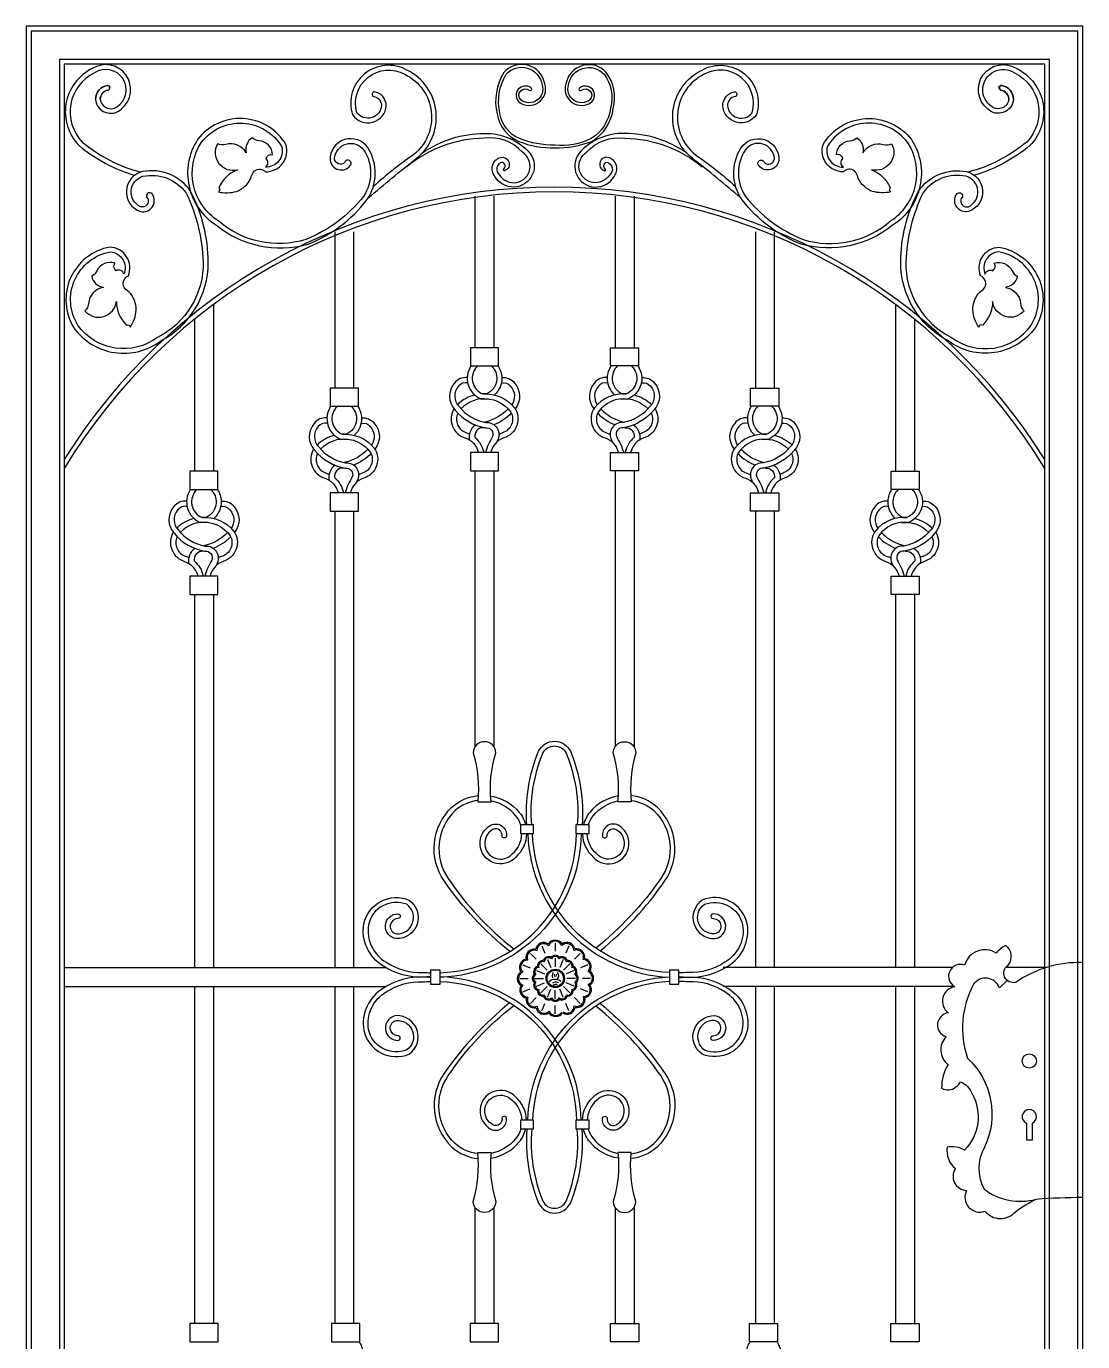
# Model space of a CAD drawing. Header units: metres. Extents: x -3510 to -2395, y -73 to 2237.
# Drawn here: x -3510 to -2395, y 849 to 2237 of the extents above; entities that cross this region are included whole.
import ezdxf

# ---------------------------------------------------------------- set-up
doc = ezdxf.new("R2010")
doc.units = ezdxf.units.M
for name, color, linetype in [('3', 3, 'Continuous'), ('4', 4, 'Continuous'), ('BH', 3, 'Continuous')]:
    doc.layers.add(name, color=color, linetype=linetype)

# ---------------------------------------------------------------- blocks, each defined once
blk = doc.blocks.new('00')
at = {"layer": '3'}
for p, q in [((186.97, 989.66), (189.41, 983.77)), ((197.53, 991.77), (197.53, 985.38)), ((208.1, 989.66), (205.65, 983.77)), ((178.02, 983.68), (182.53, 979.17)), ((191.45, 978.84), (194.04, 972.6)), ((197.53, 980.05), (197.53, 973.3)), ((203.61, 978.84), (201.03, 972.6)), ((217.05, 983.68), (212.54, 979.17)), ((172.03, 974.73), (177.93, 972.29)), ((182.85, 970.25), (189.1, 967.66)), ((186.3, 975.4), (191.08, 970.62)), ((208.77, 975.4), (203.99, 970.62)), ((212.21, 970.25), (205.97, 967.66)), ((223.03, 974.73), (217.14, 972.29)), ((169.93, 964.17), (176.31, 964.17)), ((181.65, 964.17), (188.4, 964.17)), ((182.85, 958.09), (189.1, 960.67)), ((186.3, 952.93), (191.08, 957.71)), ((208.77, 952.93), (203.99, 957.71)), ((212.21, 958.09), (205.97, 960.67)), ((213.42, 964.17), (206.66, 964.17)), ((225.13, 964.17), (218.75, 964.17)), ((172.03, 953.6), (177.93, 956.05)), ((178.02, 944.65), (182.53, 949.16)), ((191.45, 949.49), (194.04, 955.73)), ((197.53, 948.28), (197.53, 955.04)), ((203.61, 949.49), (201.03, 955.73)), ((217.05, 944.65), (212.54, 949.16)), ((223.03, 953.6), (217.14, 956.05)), ((186.97, 938.67), (189.41, 944.56)), ((197.53, 936.57), (197.53, 942.95)), ((208.1, 938.67), (205.65, 944.56))]:
    blk.add_line(p, q, dxfattribs=at)
blk.add_lwpolyline([(203.76, 938.01, 0.6), (212.32, 942.64, 0.67), (219.45, 949.89, 0.67), (223.25, 959.31, 0.67), (223.16, 969.48, 0.67), (219.19, 978.83, 0.67), (211.94, 985.96, 0.67), (202.51, 989.76, 0.67), (192.35, 989.67, 0.67), (182.99, 985.7, 0.67), (175.87, 978.45, 0.67), (172.06, 969.02, 0.67), (172.15, 958.86, 0.67), (176.13, 949.5, 0.67), (183.38, 942.38, 0.67), (192.8, 938.57, 0.6), (202.5, 937.75, 0.6)], format="xyb", dxfattribs=at)
blk.add_lwpolyline([(212.76, 967.2, 0.62), (210.44, 972.79, 0.62), (206.16, 977.08, 0.62), (200.56, 979.4, 0.62), (194.5, 979.4, 0.62), (188.91, 977.08, 0.62), (184.62, 972.79, 0.62), (182.3, 967.2, 0.62), (182.3, 961.14, 0.62), (184.62, 955.54, 0.62), (188.91, 951.25, 0.62), (194.5, 948.94, 0.62), (200.56, 948.94, 0.62), (206.16, 951.25, 0.62), (210.44, 955.54, 0.62), (212.76, 961.14, 0.62)], format="xyb", close=True, dxfattribs=at)
blk.add_circle((197.53, 964.17), 6.4, dxfattribs=at)
for centre, radius, start, end in [((199.19, 966.13), 4.27, 142.49, 202.3), ((198.75, 966.79), 2.13, 160.31, 211.41), ((196.33, 966.79), 2.13, 328.59, 19.69), ((195.89, 966.13), 4.27, 316.45, 37.51), ((197.3, 956.78), 6.63, 47.13, 140.33), ((197.78, 957.17), 4.11, 58.49, 125.76), ((197.97, 955.77), 3.62, 68.88, 126.55)]:
    blk.add_arc(centre, radius, start, end, dxfattribs=at)
at = {"layer": '4'}
blk.add_lwpolyline([(203.26, 937.27, 0.54), (213.13, 941.46, 0.54), (220.64, 949.11, 0.54), (224.65, 959.05, 0.54), (224.56, 969.77, 0.54), (220.37, 979.64, 0.54), (212.72, 987.15, 0.54), (202.78, 991.16, 0.54), (192.05, 991.07, 0.54), (182.19, 986.88, 0.54), (174.67, 979.23, 0.54), (170.66, 969.29, 0.54), (170.75, 958.57, 0.54), (174.95, 948.7, 0.54), (182.6, 941.18, 0.54), (192.54, 937.17, 0.54), (203.26, 937.27)], format="xyb", dxfattribs=at)
blk.add_lwpolyline([(214.01, 967.44, 0.46), (211.5, 973.5, 0.46), (206.87, 978.13, 0.46), (200.81, 980.64, 0.46), (194.26, 980.64, 0.46), (188.2, 978.13, 0.46), (183.56, 973.5, 0.46), (181.06, 967.44, 0.46), (181.06, 960.89, 0.46), (183.56, 954.83, 0.46), (188.2, 950.2, 0.46), (194.26, 947.69, 0.46), (200.81, 947.69, 0.46), (206.87, 950.2, 0.46), (211.5, 954.83, 0.46), (214.01, 960.89, 0.46)], format="xyb", close=True, dxfattribs=at)
blk.add_circle((197.53, 964.17), 7.2, dxfattribs=at)

msp = doc.modelspace()

# ---------------------------------------------------------------- hatches: boundary and pattern name
at = {"layer": 'BH'}
h = msp.add_hatch(dxfattribs=at)
h.set_pattern_fill('DOTS', scale=100)
h.paths.add_polyline_path([(-3272.57, 2076.38, -0.27), (-3270.43, 2086.8, -0.43), (-3261.23, 2084.93, -0.05), (-3256.79, 2085.81, 0.35), (-3256.57, 2097.27, -0.41), (-3249.58, 2101.36, 0.38), (-3263.7, 2116.12, -0.17), (-3271.22, 2119.31, 0.31), (-3277.66, 2103.46, 0.35), (-3299.09, 2112.27, -0.22), (-3307.8, 2113.03, 0.66), (-3286.6, 2085.53, 0.28), (-3292.16, 2067.13, -0.47), (-3292.62, 2062.47, 0.31), (-3274.72, 2066.17, 0.19)])
h = msp.add_hatch(dxfattribs=at)
h.set_pattern_fill('DOTS', scale=100)
h.paths.add_polyline_path([(-2632.24, 2076.38, 0.27), (-2634.38, 2086.8, 0.43), (-2643.59, 2084.93, 0.05), (-2648.02, 2085.81, -0.35), (-2648.25, 2097.27, 0.41), (-2655.23, 2101.36, -0.38), (-2641.12, 2116.12, 0.17), (-2633.6, 2119.31, -0.31), (-2627.16, 2103.46, -0.35), (-2605.72, 2112.27, 0.22), (-2597.01, 2113.03, -0.66), (-2618.21, 2085.53, -0.28), (-2612.65, 2067.13, 0.47), (-2612.2, 2062.47, -0.31), (-2630.1, 2066.17, -0.19)])
h = msp.add_hatch(dxfattribs=at)
h.set_pattern_fill('DOTS', scale=100)
h.paths.add_polyline_path([(-3400.95, 1956.97, -0.27), (-3409.93, 1962.69, -0.43), (-3404.9, 1970.62, -0.05), (-3404.14, 1975.08, 0.35), (-3414.77, 1979.37, -0.41), (-3416.1, 1987.35, 0.38), (-3434.92, 1979.43, -0.17), (-3440.58, 1973.54, 0.31), (-3428.06, 1961.87, 0.35), (-3443.93, 1944.98, -0.22), (-3447.75, 1937.12, 0.66), (-3414.5, 1947.12, 0.28), (-3399.29, 1935.37, -0.47), (-3395.09, 1933.29, 0.31), (-3392.17, 1951.33, 0.19)])
h = msp.add_hatch(dxfattribs=at)
h.set_pattern_fill('DOTS', scale=100)
h.paths.add_polyline_path([(-2503.86, 1956.97, 0.27), (-2494.89, 1962.69, 0.43), (-2499.92, 1970.62, 0.05), (-2500.67, 1975.08, -0.35), (-2490.05, 1979.37, 0.41), (-2488.72, 1987.35, -0.38), (-2469.89, 1979.43, 0.17), (-2464.23, 1973.54, -0.31), (-2476.75, 1961.87, -0.35), (-2460.88, 1944.98, 0.22), (-2457.07, 1937.12, -0.66), (-2490.32, 1947.12, -0.28), (-2505.53, 1935.37, 0.47), (-2509.72, 1933.29, -0.31), (-2512.64, 1951.33, -0.19)])
h = msp.add_hatch(dxfattribs=at)
h.set_pattern_fill('DOTS', scale=100)
h.paths.add_polyline_path([(-3038.3, 1470.54, -0.1), (-3033.48, 1418.88), (-3019.26, 1418.88, -0.1), (-3014.44, 1470.54, 0.98)])
h = msp.add_hatch(dxfattribs=at)
h.set_pattern_fill('DOTS', scale=100)
h.paths.add_polyline_path([(-2890.37, 1470.54, -0.98), (-2866.52, 1470.54, 0.1), (-2871.34, 1418.88), (-2885.55, 1418.88, 0.1)])
h = msp.add_hatch(dxfattribs=at)
h.set_pattern_fill('DOTS', scale=95)
h.paths.add_polyline_path([(-2538.99, 1170.99, 0.46), (-2536.99, 1141.75, 0.14), (-2543.8, 1116.68, 0.33), (-2528.87, 1117.93, 0.24), (-2524.31, 1123.51, -0.21), (-2511.62, 1110.84, -0.33), (-2519.51, 1051.17, 0.18), (-2537.9, 1054.39, 0.27), (-2529.3, 1031.86, 0.59), (-2517.49, 1008.79, 0.68), (-2498.15, 986.79, 0.46), (-2465.93, 986.29, -0.05), (-2444.12, 999.52, -0.23), (-2498.88, 1009.95, -0.26), (-2498.61, 1054.44, 0.33), (-2516.55, 1148.46, -0.21), (-2510.02, 1226.35, -0.6), (-2482.81, 1222.61), (-2474.54, 1230.29, -0.5), (-2473.66, 1246.56, 0.44), (-2475.95, 1267.17, 0.12), (-2486.27, 1259.15, 0.51), (-2519.51, 1246.56, 0.93), (-2529.82, 1223.66, 0.67), (-2536.7, 1196.18, 0.81)])
h = msp.add_hatch(dxfattribs=at)
h.set_pattern_fill('DOTS', scale=200)
h.paths.add_polyline_path([(-2394.91, 1249.19, 0.16), (-2465.64, 1228.24, -0.24), (-2474.54, 1230.29), (-2482.81, 1222.61, 0.6), (-2510.02, 1226.35, 0.21), (-2516.55, 1148.46, -0.33), (-2498.61, 1054.44, 0.26), (-2498.88, 1009.95, 0.23), (-2444.12, 999.52), (-2443.86, 999.65, -0.02), (-2394.91, 1001.58)])
h.paths.add_polyline_path([(-2443.78, 1145.34, -1), (-2458.78, 1145.34, -1)])
h = msp.add_hatch(dxfattribs=at)
h.set_pattern_fill('DOTS', scale=100)
h.paths.add_polyline_path([(-3014.44, 997.14, -0.98), (-3038.3, 997.14, 0.1), (-3033.48, 1048.81), (-3019.26, 1048.81, 0.1)])
h = msp.add_hatch(dxfattribs=at)
h.set_pattern_fill('DOTS', scale=100)
h.paths.add_polyline_path([(-2866.52, 997.14, -0.1), (-2871.34, 1048.81), (-2885.55, 1048.81, -0.1), (-2890.37, 997.14, 0.98)])

# ---------------------------------------------------------------- linework, layer by layer
at = {"layer": '3'}
for p, q in [((-3036.41, 2057.81), (-3036.41, 1898.01)), ((-3016.41, 2057.81), (-3016.41, 1898.01)), ((-2888.41, 2057.81), (-2888.41, 1898.01)), ((-2868.41, 2057.81), (-2868.41, 1898.01)), ((-3184.41, 2020.13), (-3184.41, 1855.45)), ((-3164.41, 2020.13), (-3164.41, 1855.45)), ((-2740.41, 2020.13), (-2740.41, 1855.45)), ((-2720.41, 2020.13), (-2720.41, 1855.45)), ((-3312.41, 1943.52), (-3312.41, 1767.64)), ((-2592.41, 1943.52), (-2592.41, 1767.64)), ((-3332.41, 1928.04), (-3332.41, 1767.64)), ((-2572.41, 1928.04), (-2572.41, 1767.64)), ((-3036.41, 1768.06), (-3036.41, 1476.77)), ((-3016.41, 1768.06), (-3016.41, 1476.88)), ((-2888.41, 1768.06), (-2888.41, 1476.88)), ((-2868.41, 1768.06), (-2868.41, 1476.77)), ((-3184.41, 1725.5), (-3184.41, 1243.84)), ((-3164.41, 1725.5), (-3164.41, 1243.84)), ((-2740.41, 1725.5), (-2740.41, 1243.84)), ((-2720.41, 1725.5), (-2720.41, 1243.84)), ((-3332.41, 1637.69), (-3332.41, 1243.84)), ((-3312.41, 1637.69), (-3312.41, 1243.84)), ((-2592.41, 1637.69), (-2592.41, 1243.84)), ((-2572.41, 1637.69), (-2572.41, 1243.84)), ((-3469.91, 1243.84), (-3130.41, 1243.84)), ((-2532.58, 1243.84), (-2774.41, 1243.84)), ((-3469.91, 1223.84), (-3130.41, 1223.84)), ((-3332.41, 1223.84), (-3332.41, 868.39)), ((-3312.41, 1223.84), (-3312.41, 868.39)), ((-3184.41, 1223.84), (-3184.41, 868.49)), ((-3164.41, 1223.84), (-3164.41, 868.49)), ((-2530.16, 1223.84), (-2774.41, 1223.84)), ((-2740.41, 1223.84), (-2740.41, 868.49)), ((-2720.41, 1223.84), (-2720.41, 868.49)), ((-2592.41, 1223.84), (-2592.41, 868.39)), ((-2572.41, 1223.84), (-2572.41, 868.39)), ((-3036.41, 990.92), (-3036.41, 868.39)), ((-3016.41, 990.8), (-3016.41, 868.39)), ((-2888.41, 990.8), (-2888.41, 868.39)), ((-2868.41, 990.92), (-2868.41, 868.39))]:
    msp.add_line(p, q, dxfattribs=at)
for points in [[(-2399.91, -67.91), (-2399.91, 2232.09), (-3504.91, 2232.09), (-3504.91, -67.91)], [(-2429.91, -37.91), (-2429.91, 2202.09), (-3474.91, 2202.09), (-3474.91, -37.91)]]:
    msp.add_lwpolyline(points, close=True, dxfattribs=at)
for points in [[(-3432, 2159.95, -0.35), (-3423.56, 2169.74, 1), (-3424.46, 2174.66, 0.35), (-3437, 2160.11, 0.63), (-3409.67, 2149.78, 0.95), (-3440.44, 2192.45, 0.51), (-3454.25, 2111.3, 0.1), (-3395.65, 2079.87, 0.1)], [(-3149.15, 2055.94, -0.01), (-3098.01, 2097.81, 0.55), (-3108.1, 2190.94, 0.68), (-3165.51, 2143.71, 0.71), (-3129.91, 2153.41, 0.35), (-3142.45, 2167.96, 0.81), (-3143.34, 2163.04, -0.35), (-3134.92, 2153.48, -0.69), (-3160.97, 2145.95, -0.67), (-3110.4, 2186.5, -0.55), (-3100.99, 2101.83, 0.03), (-3143.56, 2068.09)], [(-2755.67, 2055.94, 0.01), (-2806.8, 2097.81, -0.55), (-2796.71, 2190.94, -0.68), (-2739.3, 2143.71, -0.71), (-2774.91, 2153.41, -0.35), (-2762.36, 2167.96, -0.81), (-2761.47, 2163.04, 0.35), (-2769.9, 2153.48, 0.69), (-2743.85, 2145.95, 0.67), (-2794.41, 2186.5, 0.55), (-2803.83, 2101.83, -0.03), (-2761.26, 2068.09)], [(-2472.81, 2159.95, 0.35), (-2481.25, 2169.74, -1), (-2480.36, 2174.66, -0.35), (-2467.82, 2160.11, -0.63), (-2495.14, 2149.78, -0.95), (-2464.37, 2192.45, -0.51), (-2450.56, 2111.3, -0.1), (-2509.17, 2079.87, -0.1)], [(-3437, 2160.11, -0.35), (-3424.46, 2174.66, -0.81), (-3423.56, 2169.74, 0.35), (-3431.99, 2160.19, 0.56), (-3414.22, 2152.01, 1), (-3437.93, 2188.02, 0.51), (-3450.89, 2115.01, 0.11), (-3389.12, 2083.26)], [(-2467.82, 2160.11, 0.35), (-2480.36, 2174.66, 0.81), (-2481.25, 2169.74, -0.35), (-2472.82, 2160.19, -0.56), (-2490.6, 2152.01, -1), (-2466.88, 2188.02, -0.51), (-2453.93, 2115.01, -0.11), (-2515.69, 2083.26)], [(-3257.29, 2083.55, 0.51), (-3235.82, 2112.45, 0.53), (-3329.07, 2117.6, 0.42), (-3309.27, 2027.21, 0.24), (-3213.69, 2006.9, 0.14), (-3150.41, 2054.06, 0.3), (-3149.13, 2108.63, 0.76), (-3189.28, 2095.82, 0.67), (-3167.93, 2090.23, 1.23), (-3173.74, 2093.57, -0.65), (-3184.57, 2097.5, -0.7), (-3153.68, 2106.57, -0.3), (-3153.91, 2057.63, -0.13), (-3214.97, 2012.11, -0.26), (-3307.01, 2031.7, -0.42), (-3324.98, 2114.71, -0.53), (-3240.24, 2110.09, -0.5), (-3257.36, 2088.55)], [(-2647.53, 2083.55, -0.51), (-2668.99, 2112.45, -0.53), (-2575.75, 2117.6, -0.42), (-2595.55, 2027.21, -0.24), (-2691.12, 2006.9, -0.14), (-2754.4, 2054.06, -0.3), (-2755.69, 2108.63, -0.76), (-2715.54, 2095.82, -0.67), (-2736.89, 2090.23, -1.23), (-2731.07, 2093.57, 0.65), (-2720.25, 2097.5, 0.7), (-2751.13, 2106.57, 0.3), (-2750.9, 2057.63, 0.13), (-2689.85, 2012.11, 0.26), (-2597.8, 2031.7, 0.42), (-2579.83, 2114.71, 0.53), (-2664.58, 2110.09, 0.5), (-2647.45, 2088.55)], [(-3091.69, 2103.67, -0.15), (-3026.46, 2124.08, -0.22), (-2978.32, 2103.14, -1.07), (-3015.24, 2078.64, -0.55), (-3009.19, 2098.81, -0.93), (-3004.67, 2084.85, -0.92), (-3006.23, 2086.04, 0.58), (-3007.5, 2093.82, 0.64), (-3010.39, 2080.19, 1.25), (-2986.34, 2104.21, 0.25), (-3026.68, 2119.08, 0.17), (-3108.3, 2088.8, 0.13)], [(-2813.13, 2103.67, 0.15), (-2878.36, 2124.08, 0.22), (-2926.49, 2103.14, 1.07), (-2889.57, 2078.64, 0.55), (-2895.62, 2098.81, 0.93), (-2900.14, 2084.85, 0.92), (-2898.58, 2086.04, -0.58), (-2897.31, 2093.82, -0.64), (-2894.43, 2080.19, -1.25), (-2918.48, 2104.21, -0.25), (-2878.13, 2119.08, -0.17), (-2796.52, 2088.8, -0.13)], [(-3257.36, 2088.55, 0.52), (-3256.9, 2097.49, -0.41), (-3249.92, 2101.58, 0.39), (-3264.25, 2116.36, -0.17), (-3271.55, 2119.54, 0.31), (-3277.99, 2103.68, 0.35), (-3299.43, 2112.49, -0.22), (-3308.14, 2113.25, 0.66), (-3286.94, 2085.75, 0.2), (-3306.63, 2067.03, -0.47), (-3307.09, 2062.37, 0.13), (-3288.08, 2062.93, 0.2), (-3272.91, 2076.6, -0.17), (-3268.99, 2084.42, -0.38), (-3257.29, 2083.55)], [(-2647.45, 2088.55, -0.52), (-2647.91, 2097.49, 0.41), (-2654.9, 2101.58, -0.39), (-2640.57, 2116.36, 0.17), (-2633.26, 2119.54, -0.31), (-2626.82, 2103.68, -0.35), (-2605.39, 2112.49, 0.22), (-2596.68, 2113.25, -0.66), (-2617.88, 2085.75, -0.2), (-2598.18, 2067.03, 0.47), (-2597.73, 2062.37, -0.13), (-2616.74, 2062.93, -0.2), (-2631.91, 2076.6, 0.17), (-2635.83, 2084.42, 0.38), (-2647.53, 2083.55)], [(-3402.2, 1973.81, 0.51), (-3421.55, 2004.16, 0.53), (-3459.59, 1918.87, 0.42), (-3368.08, 1905.17, 0.28), (-3317.87, 1988.08, 0.12), (-3336.56, 2063.16, 0.3), (-3387.1, 2083.81, 0.76), (-3389.44, 2041.73, 0.67), (-3376.61, 2059.69, 1.23), (-3381.8, 2055.44, -0.65), (-3389.33, 2046.73, -0.7), (-3386.8, 2078.82, -0.3), (-3341.15, 2061.16, -0.1), (-3323.19, 1988.74, -0.29), (-3371.47, 1908.87, -0.42), (-3455.44, 1921.66, -0.53), (-3420.93, 1999.2, -0.5), (-3406.9, 1975.52)], [(-2502.61, 1973.81, -0.51), (-2483.26, 2004.16, -0.53), (-2445.23, 1918.87, -0.42), (-2536.73, 1905.17, -0.28), (-2586.94, 1988.08, -0.12), (-2568.25, 2063.16, -0.3), (-2517.72, 2083.81, -0.76), (-2515.38, 2041.73, -0.67), (-2528.21, 2059.69, -1.23), (-2523.02, 2055.44, 0.65), (-2515.49, 2046.73, 0.7), (-2518.01, 2078.82, 0.3), (-2563.67, 2061.16, 0.1), (-2581.62, 1988.74, 0.29), (-2533.34, 1908.87, 0.42), (-2449.38, 1921.66, 0.53), (-2483.89, 1999.2, 0.5), (-2497.92, 1975.52)], [(-3406.9, 1975.52, 0.52), (-3415.09, 1979.14, -0.41), (-3416.43, 1987.12, 0.39), (-3435.34, 1979, -0.17), (-3440.91, 1973.3, 0.31), (-3428.39, 1961.63, 0.35), (-3444.26, 1944.75, -0.22), (-3448.07, 1936.88, 0.66), (-3414.82, 1946.89, 0.2), (-3404.35, 1921.82, -0.47), (-3400.16, 1919.73, 0.13), (-3393.91, 1937.69, 0.2), (-3401.28, 1956.74, -0.17), (-3407.18, 1963.19, -0.38), (-3402.2, 1973.81)], [(-2497.92, 1975.52, -0.52), (-2489.72, 1979.14, 0.41), (-2488.39, 1987.12, -0.39), (-2469.48, 1979, 0.17), (-2463.91, 1973.3, -0.31), (-2476.42, 1961.63, -0.35), (-2460.55, 1944.75, 0.22), (-2456.74, 1936.88, -0.66), (-2489.99, 1946.89, -0.2), (-2500.46, 1921.82, 0.47), (-2504.66, 1919.73, -0.13), (-2510.91, 1937.69, -0.2), (-2503.54, 1956.74, 0.17), (-2497.63, 1963.19, 0.38), (-2502.61, 1973.81)], [(-3040.6, 1878.7, 0.47), (-3029.92, 1843.82, -0.28), (-2998.58, 1830, -0.48), (-3007.31, 1808.18, 0.03), (-3010.45, 1806.91, 0.03)], [(-3033.82, 1878.52, 0.54), (-3028.21, 1849.16, -0.25), (-2994.62, 1834.56, -0.51), (-3005.78, 1802.89, 0.26), (-3019.79, 1787.37, 0.26)], [(-3018.69, 1878.52, -0.22), (-3013.31, 1864.51, -0.22)], [(-3011.91, 1878.7, -0.14), (-3007.99, 1866.4)], [(-2870.99, 1878.52, -0.54), (-2876.6, 1849.16, 0.25), (-2910.2, 1834.56, 0.51), (-2899.03, 1802.89, -0.26), (-2885.02, 1787.37, -0.26)], [(-2864.21, 1878.7, -0.47), (-2874.9, 1843.82, 0.28), (-2906.24, 1830, 0.48), (-2897.51, 1808.18, -0.03), (-2894.37, 1806.91, -0.03)], [(-2892.91, 1878.7, 0.14), (-2896.83, 1866.4)], [(-2886.13, 1878.52, 0.22), (-2891.51, 1864.51, 0.22)], [(-3044.52, 1866.41, 0.26), (-3057.89, 1860.73, 0.39), (-3057.28, 1832.13, 0.18), (-3025.3, 1813.56, -0.56), (-3017.72, 1804.24, -0.3)], [(-3044.02, 1860.74, 0.3), (-3053.64, 1857.23, 0.4), (-3053.19, 1835.8, 0.18), (-3024.9, 1819.08, -0.61), (-3012.85, 1799.71, -0.37)], [(-3013.31, 1864.51, -0.29), (-3024.3, 1849.16, 0.03), (-3028.41, 1849.24)], [(-3007.99, 1866.4, -0.22), (-3015.8, 1848.09)], [(-3008.5, 1860.72, -0.31), (-2998.78, 1857.23, -0.35), (-2997.55, 1837.81)], [(-3007.99, 1866.4, -0.27), (-2994.53, 1860.73, -0.37), (-2993.93, 1833.49)], [(-2896.83, 1866.4, 0.27), (-2910.29, 1860.73, 0.37), (-2910.88, 1833.49)], [(-2896.32, 1860.72, 0.31), (-2906.04, 1857.23, 0.35), (-2907.27, 1837.81)], [(-2896.83, 1866.4, 0.22), (-2889.01, 1848.09)], [(-2860.8, 1860.74, -0.3), (-2851.17, 1857.23, -0.4), (-2851.63, 1835.8, -0.18), (-2879.92, 1819.08, 0.61), (-2891.96, 1799.71, 0.37)], [(-2891.51, 1864.51, 0.29), (-2880.52, 1849.16, -0.03), (-2876.4, 1849.24)], [(-2860.29, 1866.41, -0.26), (-2846.92, 1860.73, -0.39), (-2847.53, 1832.13, -0.18), (-2879.52, 1813.56, 0.56), (-2887.1, 1804.24, 0.3)], [(-3036.71, 1848.09, 0.13), (-3054.91, 1837.86, 0.13)], [(-2868.11, 1848.09, -0.13), (-2849.9, 1837.86, -0.13)], [(-3188.69, 1836.14, 0.47), (-3178.01, 1801.26, -0.28), (-3146.67, 1787.43, -0.48), (-3155.4, 1765.62, 0.03), (-3158.54, 1764.35, 0.03)], [(-3181.91, 1835.96, 0.54), (-3176.31, 1806.6, -0.25), (-3142.71, 1792, -0.51), (-3153.87, 1760.33, 0.26), (-3167.88, 1744.81, 0.26)], [(-3166.78, 1835.96, -0.22), (-3161.4, 1821.95, -0.22)], [(-3160, 1836.14, -0.14), (-3156.08, 1823.83)], [(-3058.54, 1833.55, 0.49), (-3046.73, 1802.89, -0.26), (-3032.72, 1787.37, -0.26)], [(-3022.39, 1843.9), (-3022.59, 1843.82, 0.24), (-3051.13, 1833.44, 0.24)], [(-3001.34, 1833.4, -0.15), (-3026.21, 1819.34, -0.15)], [(-2903.48, 1833.4, 0.15), (-2878.6, 1819.34, 0.15)], [(-2882.42, 1843.9), (-2882.22, 1843.82, -0.24), (-2853.68, 1833.44, -0.24)], [(-2846.27, 1833.55, -0.49), (-2858.09, 1802.89, 0.26), (-2872.1, 1787.37, 0.26)], [(-2722.9, 1835.96, -0.54), (-2728.51, 1806.6, 0.25), (-2762.11, 1792, 0.51), (-2750.94, 1760.33, -0.26), (-2736.93, 1744.81, -0.26)], [(-2716.12, 1836.14, -0.47), (-2726.81, 1801.26, 0.28), (-2758.15, 1787.43, 0.48), (-2749.42, 1765.62, -0.03), (-2746.28, 1764.35, -0.03)], [(-2744.82, 1836.14, 0.14), (-2748.74, 1823.83)], [(-2738.03, 1835.96, 0.22), (-2743.42, 1821.95, 0.22)], [(-3192.61, 1823.85, 0.26), (-3205.99, 1818.17, 0.39), (-3205.38, 1789.57, 0.18), (-3173.39, 1771, -0.56), (-3165.81, 1761.68, -0.3)], [(-3192.11, 1818.18, 0.3), (-3201.74, 1814.67, 0.4), (-3201.28, 1793.24, 0.18), (-3172.99, 1776.52, -0.61), (-3160.94, 1757.15, -0.37)], [(-3161.4, 1821.95, -0.29), (-3172.39, 1806.6, 0.03), (-3176.5, 1806.68)], [(-3156.08, 1823.83, -0.22), (-3163.89, 1805.53)], [(-3156.59, 1818.15, -0.31), (-3146.87, 1814.67, -0.35), (-3145.64, 1795.25)], [(-3156.08, 1823.83, -0.27), (-3142.62, 1818.17, -0.37), (-3142.02, 1790.92)], [(-3054.47, 1828.97, 0.46), (-3045.2, 1808.18, -0.03), (-3041.98, 1806.87, -0.03)], [(-2998.01, 1828.91, -0.11), (-3016.55, 1816.53, -0.11)], [(-2906.8, 1828.91, 0.11), (-2888.26, 1816.53, 0.11)], [(-2850.34, 1828.97, -0.46), (-2859.61, 1808.18, 0.03), (-2862.83, 1806.87, 0.03)], [(-2748.74, 1823.83, 0.27), (-2762.19, 1818.17, 0.37), (-2762.79, 1790.92)], [(-2748.23, 1818.15, 0.31), (-2757.94, 1814.67, 0.35), (-2759.18, 1795.25)], [(-2748.74, 1823.83, 0.22), (-2740.92, 1805.53)], [(-2712.71, 1818.18, -0.3), (-2703.08, 1814.67, -0.4), (-2703.54, 1793.24, -0.18), (-2731.83, 1776.52, 0.61), (-2743.87, 1757.15, 0.37)], [(-2743.42, 1821.95, 0.29), (-2732.43, 1806.6, -0.03), (-2728.31, 1806.68)], [(-2712.2, 1823.85, -0.26), (-2698.83, 1818.17, -0.39), (-2699.44, 1789.57, -0.18), (-2731.43, 1771, 0.56), (-2739.01, 1761.68, 0.3)], [(-3184.8, 1805.53, 0.13), (-3203, 1795.3, 0.13)], [(-3035.87, 1816.53, 0.31), (-3041.98, 1800.23, 0.21)], [(-3026.21, 1813.73), (-3027.13, 1813.56, 0.48), (-3036.57, 1803.22)], [(-2878.6, 1813.73), (-2877.69, 1813.56, -0.48), (-2868.25, 1803.22)], [(-2868.95, 1816.53, -0.31), (-2862.83, 1800.23, -0.21)], [(-2720.02, 1805.53, -0.13), (-2701.81, 1795.3, -0.13)], [(-3206.63, 1790.99, 0.49), (-3194.82, 1760.33, -0.26), (-3180.81, 1744.81, -0.26)], [(-3170.49, 1801.34), (-3170.68, 1801.26, 0.24), (-3199.22, 1790.88, 0.24)], [(-3149.43, 1790.83, -0.15), (-3174.3, 1776.78, -0.15)], [(-3036.6, 1803.43, -0.18), (-3027.1, 1787.37)], [(-3017.72, 1804.24, 0.06), (-3025.41, 1787.37)], [(-2887.1, 1804.24, -0.06), (-2879.4, 1787.37)], [(-2868.22, 1803.43, 0.18), (-2877.72, 1787.37)], [(-2755.39, 1790.83, 0.15), (-2730.51, 1776.78, 0.15)], [(-2734.33, 1801.34), (-2734.13, 1801.26, -0.24), (-2705.59, 1790.88, -0.24)], [(-2698.18, 1790.99, -0.49), (-2709.99, 1760.33, 0.26), (-2724.01, 1744.81, 0.26)], [(-3202.56, 1786.41, 0.46), (-3193.3, 1765.62, -0.03), (-3190.08, 1764.31, -0.03)], [(-3146.1, 1786.35, -0.11), (-3164.65, 1773.96, -0.11)], [(-2758.71, 1786.35, 0.11), (-2740.17, 1773.96, 0.11)], [(-2702.25, 1786.41, -0.46), (-2711.52, 1765.62, 0.03), (-2714.74, 1764.31, 0.03)], [(-3183.96, 1773.96, 0.31), (-3190.08, 1757.67, 0.21)], [(-3174.3, 1771.17), (-3175.22, 1771, 0.48), (-3184.66, 1760.65)], [(-2730.51, 1771.17), (-2729.6, 1771, -0.48), (-2720.15, 1760.65)], [(-2720.86, 1773.96, -0.31), (-2714.74, 1757.67, -0.21)], [(-3184.69, 1760.86, -0.18), (-3175.19, 1744.81)], [(-3165.81, 1761.68, 0.06), (-3173.5, 1744.81)], [(-2739.01, 1761.68, -0.06), (-2731.31, 1744.81)], [(-2720.13, 1760.86, 0.18), (-2729.63, 1744.81)], [(-3340.74, 1736.04, 0.26), (-3354.11, 1730.37, 0.39), (-3353.5, 1701.76, 0.18), (-3321.52, 1683.2, -0.56), (-3313.94, 1673.88, -0.3)], [(-3336.82, 1748.33, 0.47), (-3326.14, 1713.45, -0.28), (-3294.8, 1699.63, -0.48), (-3303.53, 1677.81, 0.03), (-3306.66, 1676.54, 0.03)], [(-3330.04, 1748.16, 0.54), (-3324.43, 1718.79, -0.25), (-3290.84, 1704.2, -0.51), (-3302, 1672.52, 0.26), (-3316.01, 1657, 0.26)], [(-3314.91, 1748.16, -0.22), (-3309.53, 1734.14, -0.22)], [(-3304.21, 1736.03, -0.22), (-3312.02, 1717.73)], [(-3308.13, 1748.33, -0.14), (-3304.21, 1736.03)], [(-3304.21, 1736.03, -0.27), (-3290.75, 1730.37, -0.37), (-3290.15, 1703.12)], [(-2600.61, 1736.03, 0.27), (-2614.07, 1730.37, 0.37), (-2614.67, 1703.12)], [(-2574.77, 1748.16, -0.54), (-2580.38, 1718.79, 0.25), (-2613.98, 1704.2, 0.51), (-2602.81, 1672.52, -0.26), (-2588.8, 1657, -0.26)], [(-2567.99, 1748.33, -0.47), (-2578.68, 1713.45, 0.28), (-2610.02, 1699.63, 0.48), (-2601.29, 1677.81, -0.03), (-2598.15, 1676.54, -0.03)], [(-2600.61, 1736.03, 0.22), (-2592.79, 1717.73)], [(-2589.91, 1748.16, 0.22), (-2595.29, 1734.14, 0.22)], [(-2564.07, 1736.04, -0.26), (-2550.7, 1730.37, -0.39), (-2551.31, 1701.76, -0.18), (-2583.3, 1683.2, 0.56), (-2590.88, 1673.88, 0.3)], [(-3340.24, 1730.37, 0.3), (-3349.86, 1726.87, 0.4), (-3349.41, 1705.44, 0.18), (-3321.12, 1688.71, -0.61), (-3309.07, 1669.34, -0.37)], [(-3309.53, 1734.14, -0.29), (-3320.52, 1718.79, 0.03), (-3324.63, 1718.88)], [(-3304.72, 1730.35, -0.31), (-3295, 1726.87, -0.35), (-3293.77, 1707.45)], [(-2600.1, 1730.35, 0.31), (-2609.82, 1726.87, 0.35), (-2611.05, 1707.45)], [(-2564.58, 1730.37, -0.3), (-2554.95, 1726.87, -0.4), (-2555.41, 1705.44, -0.18), (-2583.7, 1688.71, 0.61), (-2595.74, 1669.34, 0.37)], [(-2595.29, 1734.14, 0.29), (-2584.3, 1718.79, -0.03), (-2580.18, 1718.88)], [(-3332.93, 1717.73, 0.13), (-3351.13, 1707.5, 0.13)], [(-3318.61, 1713.53), (-3318.81, 1713.45, 0.24), (-3347.35, 1703.08, 0.24)], [(-2586.2, 1713.53), (-2586, 1713.45, -0.24), (-2557.47, 1703.08, -0.24)], [(-2571.89, 1717.73, -0.13), (-2553.69, 1707.5, -0.13)], [(-3354.76, 1703.18, 0.49), (-3342.95, 1672.52, -0.26), (-3328.94, 1657, -0.26)], [(-3350.69, 1698.61, 0.46), (-3341.42, 1677.81, -0.03), (-3338.2, 1676.5, -0.03)], [(-3297.55, 1703.03, -0.15), (-3322.43, 1688.97, -0.15)], [(-3294.23, 1698.55, -0.11), (-3312.77, 1686.16, -0.11)], [(-2610.59, 1698.55, 0.11), (-2592.04, 1686.16, 0.11)], [(-2607.26, 1703.03, 0.15), (-2582.38, 1688.97, 0.15)], [(-2550.05, 1703.18, -0.49), (-2561.87, 1672.52, 0.26), (-2575.88, 1657, 0.26)], [(-2554.13, 1698.61, -0.46), (-2563.39, 1677.81, 0.03), (-2566.61, 1676.5, 0.03)], [(-3332.09, 1686.16, 0.31), (-3338.2, 1669.86, 0.21)], [(-3322.43, 1683.36), (-3323.34, 1683.2, 0.48), (-3332.79, 1672.85)], [(-2582.38, 1683.36), (-2581.47, 1683.2, -0.48), (-2572.03, 1672.85)], [(-2572.73, 1686.16, -0.31), (-2566.61, 1669.86, -0.21)], [(-3332.82, 1673.06, -0.18), (-3323.32, 1657)], [(-3313.94, 1673.88, 0.06), (-3321.63, 1657)], [(-2981.49, 1394.33, -0.12), (-2969.13, 1472.24, -0.63), (-2935.68, 1472.24, -0.12), (-2923.32, 1394.33)], [(-2976.5, 1394.33, -0.12), (-2964.62, 1470.08, -0.63), (-2940.19, 1470.08, -0.12), (-2928.32, 1394.33)], [(-2999.98, 1261.11, -0.07), (-3068.62, 1334.95, -0.37), (-3060.71, 1413.17, -0.16), (-3032.91, 1425.34, -0.16)], [(-3033.33, 1420.26, 0.15), (-3057.32, 1409.49, 0.37), (-3064.49, 1337.78, 0.08), (-2995.55, 1263.98)], [(-3019.81, 1424.96, -0.18), (-2989.53, 1407.64, -0.11), (-2982.89, 1394.33)], [(-2988.07, 1394.33, 0.1), (-2993.4, 1404.47, 0.17), (-3019.37, 1419.8, 0.17)], [(-2885.01, 1424.96, 0.18), (-2915.28, 1407.64, 0.11), (-2921.92, 1394.33)], [(-2916.74, 1394.33, -0.1), (-2911.41, 1404.47, -0.17), (-2885.45, 1419.8, -0.17)], [(-2871.49, 1420.26, -0.15), (-2847.5, 1409.49, -0.37), (-2840.32, 1337.78, -0.07), (-2908.68, 1264.44)], [(-2904.27, 1261.57, 0.07), (-2836.2, 1334.95, 0.37), (-2844.1, 1413.17, 0.16), (-2871.91, 1425.34, 0.16)], [(-2981.88, 1385.11, -0.21), (-2993.49, 1360.24, -1.18), (-3019.59, 1394.21, -0.61), (-3003.13, 1382.23, -0.68), (-3007.9, 1382.45, 0.61), (-3017.33, 1389.74, 1.18), (-2996.98, 1363.82, 0.21), (-2986.88, 1385.11)], [(-2922.94, 1385.11, 0.21), (-2911.33, 1360.24, 1.18), (-2885.23, 1394.21, 0.61), (-2901.69, 1382.23, 0.68), (-2896.91, 1382.45, -0.61), (-2887.48, 1389.74, -1.18), (-2907.83, 1363.82, -0.21), (-2917.93, 1385.11, -0.21)], [(-3073, 1238.52, 0.4), (-2929.26, 1385.11)], [(-2924.23, 1385.11, -0.4), (-3073, 1233.6, -0.4)], [(-2980.58, 1385.11, 0.39), (-2831.18, 1233.63, 0.39)], [(-2831.18, 1238.56, -0.39), (-2975.55, 1385.11)], [(-3083.17, 1233.52, -0.01), (-3090.63, 1233.89, -0.16), (-3133.04, 1245.5, -0.31), (-3153.65, 1290.05, -0.47), (-3105.9, 1315.07, -0.75), (-3119.47, 1274.48, -0.94), (-3117.66, 1300.68, -0.96), (-3117.67, 1295.68, 0.92), (-3119.01, 1279.47, 0.74), (-3108.32, 1310.66, 0.46), (-3148.72, 1289.18, 0.31), (-3130.05, 1249.51, 0.16), (-3091.29, 1238.86, 0.01), (-3083.17, 1238.43, 0.01)], [(-2821.02, 1233.48, 0.01), (-2811.94, 1233.89, 0.16), (-2769.53, 1245.5, 0.31), (-2748.92, 1290.05, 0.47), (-2796.67, 1315.07, 0.75), (-2783.1, 1274.48, 0.94), (-2784.91, 1300.68, 0.96), (-2784.9, 1295.68, -0.92), (-2783.56, 1279.47, -0.74), (-2794.25, 1310.66, -0.46), (-2753.85, 1289.18, -0.31), (-2772.52, 1249.51, -0.16), (-2811.28, 1238.86, -0.02), (-2821.02, 1238.39)], [(-2394.91, 1249.19, 0.16), (-2465.64, 1228.24, -0.84), (-2473.66, 1246.56, 0.44), (-2475.95, 1267.17, 0.12), (-2486.27, 1259.15, 0.51), (-2519.51, 1246.56, 0.93), (-2529.82, 1223.66, 0.67), (-2536.7, 1196.18, 0.81), (-2538.99, 1170.99, 0.46), (-2536.99, 1141.75, 0.14), (-2543.8, 1116.68, 0.33), (-2528.87, 1117.93, 0.24), (-2524.31, 1123.51, -0.21), (-2511.62, 1110.84, -0.33), (-2519.51, 1051.17, 0.18), (-2537.9, 1054.39, 0.27), (-2529.3, 1031.86, 0.59), (-2517.49, 1008.79, 0.68), (-2498.15, 986.79, 0.46), (-2465.93, 986.29, -0.05), (-2443.86, 999.65, -0.02), (-2394.91, 1001.58, -0.02)], [(-3083.17, 1234.16, 0.01), (-3090.63, 1233.79, 0.16), (-3133.04, 1222.19, 0.31), (-3153.65, 1177.64, 0.47), (-3105.9, 1152.61, 0.75), (-3119.47, 1193.2, 0.94), (-3117.66, 1167.01, 0.96), (-3117.67, 1172.01, -0.92), (-3119.01, 1188.22, -0.74), (-3108.32, 1157.03, -0.46), (-3148.72, 1178.51, -0.31), (-3130.05, 1218.18, -0.16), (-3091.29, 1228.83, -0.01), (-3083.17, 1229.25)], [(-2924.23, 1082.57, 0.4), (-3073, 1234.09, 0.4)], [(-3073, 1229.16, -0.4), (-2929.26, 1082.57)], [(-2980.58, 1082.57, -0.39), (-2831.34, 1234.04, -0.39)], [(-2831.34, 1229.12, 0.39), (-2975.55, 1082.57)], [(-2821.02, 1234.21, -0.01), (-2811.94, 1233.79, -0.16), (-2769.53, 1222.19, -0.31), (-2748.92, 1177.64, -0.47), (-2796.67, 1152.61, -0.75), (-2783.1, 1193.2, -0.94), (-2784.91, 1167.01, -0.96), (-2784.9, 1172.01, 0.92), (-2783.56, 1188.22, 0.74), (-2794.25, 1157.03, 0.46), (-2753.85, 1178.51, 0.31), (-2772.52, 1218.18, 0.16), (-2811.28, 1228.83, 0.02), (-2821.02, 1229.3, 0.02)], [(-2474.54, 1230.29), (-2482.81, 1222.61, 0.6), (-2510.02, 1226.35, 0.21), (-2516.55, 1148.46, -0.33), (-2498.61, 1054.44, 0.26), (-2498.88, 1009.95, 0.23), (-2444.12, 999.52)], [(-2999.98, 1206.57, 0.07), (-3068.62, 1132.73, 0.37), (-3060.71, 1054.52, 0.16), (-3032.91, 1042.34, 0.16)], [(-3033.33, 1047.42, -0.15), (-3057.32, 1058.19, -0.37), (-3064.49, 1129.9, -0.08), (-2995.55, 1203.7)], [(-2871.49, 1047.42, 0.15), (-2847.5, 1058.19, 0.37), (-2840.32, 1129.9, 0.07), (-2908.68, 1203.24)], [(-2904.27, 1206.11, -0.07), (-2836.2, 1132.73, -0.37), (-2844.1, 1054.52, -0.16), (-2871.91, 1042.34, -0.16)], [(-2981.88, 1082.57, 0.21), (-2993.49, 1107.45, 1.18), (-3019.59, 1073.48, 0.61), (-3003.13, 1085.45, 0.68), (-3007.9, 1085.24, -0.61), (-3017.33, 1077.94, -1.18), (-2996.98, 1103.86, -0.21), (-2986.88, 1082.57)], [(-2922.94, 1082.57, -0.21), (-2911.33, 1107.45, -1.18), (-2885.23, 1073.48, -0.61), (-2901.69, 1085.45, -0.68), (-2896.91, 1085.24, 0.61), (-2887.48, 1077.94, 1.18), (-2907.83, 1103.86, 0.21), (-2917.93, 1082.57, 0.21)], [(-3019.81, 1042.73, 0.18), (-2989.53, 1060.05, 0.11), (-2982.89, 1073.36)], [(-2988.07, 1073.36, -0.1), (-2993.4, 1063.22, -0.17), (-3019.37, 1047.88, -0.17)], [(-2981.49, 1073.36, 0.12), (-2969.13, 995.45, 0.63), (-2935.68, 995.45, 0.12), (-2923.32, 1073.36)], [(-2976.5, 1073.36, 0.12), (-2964.62, 997.61, 0.63), (-2940.19, 997.61, 0.12), (-2928.32, 1073.36)], [(-2885.01, 1042.73, -0.18), (-2915.28, 1060.05, -0.11), (-2921.92, 1073.36)], [(-2916.74, 1073.36, 0.1), (-2911.41, 1063.22, 0.17), (-2885.45, 1047.88, 0.17)], [(-2890.37, 997.14, 0.98), (-2866.52, 997.14, -0.1), (-2871.34, 1048.81), (-2885.55, 1048.81, -0.1), (-2890.37, 997.14)], [(-3158.6, 849.18, -0.14), (-3154.68, 836.88)], [(-2717.52, 849.18, -0.47), (-2728.2, 814.3, 0.28), (-2759.54, 800.48, 0.48), (-2750.81, 778.66, -0.03), (-2747.67, 777.39, -0.03)], [(-2746.21, 849.18, 0.14), (-2750.13, 836.88)]]:
    msp.add_lwpolyline(points, format="xyb", dxfattribs=at)
for points in [[(-2952.2, 2111.8, -0.1), (-2989.37, 2118.59, -0.26), (-3010.03, 2145.21, -0.19), (-3003.49, 2186.61, -0.63), (-2965.45, 2175.25, -0.74), (-2988, 2159.55, -0.92), (-2979.12, 2169.78, 1.28), (-2977.34, 2172.2, 0.93), (-2989.99, 2157.3, 0.74), (-2962.65, 2176.32, 0.63), (-3005.86, 2188.45, 0.2), (-3012.97, 2144.6, 0.26), (-2990.09, 2115.68, 0.1), (-2952.2, 2108.74, 0.09), (-2912.96, 2115.68, 0.23), (-2890.38, 2150.51, 0.23), (-2897.78, 2188.45, 0.62), (-2940.4, 2176.32, 0.74), (-2913.06, 2157.3, 0.93), (-2925.71, 2172.2, 1.28), (-2923.93, 2169.78, -0.92), (-2915.05, 2159.55, -0.74), (-2937.6, 2175.25, -0.63), (-2900.15, 2186.61, -0.23), (-2893.32, 2151.12, -0.23), (-2913.68, 2118.59, -0.15)], [(-2454.19, 1079.66), (-2454.19, 1062.06), (-2447.81, 1062.06), (-2447.81, 1079.93, 4.48)]]:
    msp.add_lwpolyline(points, format="xyb", close=True, dxfattribs=at)
msp.add_circle((-2451.28, 1145.34), 7.5, dxfattribs=at)
for centre, radius, start, end in [((-2952.41, 1457.65), 604.71, 31.15, 148.85), ((-2952.41, 1457.89), 609.46, 31.89, 148.11)]:
    msp.add_arc(centre, radius, start, end, dxfattribs=at)
at = {"layer": '4'}
msp.add_line((-2434.91, 1243.84), (-2476.42, 1243.84), dxfattribs=at)
for points in [[(-2394.91, -72.91), (-2394.91, 2237.09), (-3509.91, 2237.09), (-3509.91, -72.91)], [(-2434.91, -32.91), (-2434.91, 2197.09), (-3469.91, 2197.09), (-3469.91, -32.91)], [(-3041.18, 1878.7), (-3011.36, 1878.7), (-3011.36, 1898.01), (-3041.18, 1898.01)], [(-2863.63, 1878.7), (-2893.46, 1878.7), (-2893.46, 1898.01), (-2863.63, 1898.01)], [(-3189.27, 1836.14), (-3159.45, 1836.14), (-3159.45, 1855.45), (-3189.27, 1855.45)], [(-2715.54, 1836.14), (-2745.37, 1836.14), (-2745.37, 1855.45), (-2715.54, 1855.45)], [(-3041.18, 1768.06), (-3011.36, 1768.06), (-3011.36, 1787.37), (-3041.18, 1787.37)], [(-2863.63, 1768.06), (-2893.46, 1768.06), (-2893.46, 1787.37), (-2863.63, 1787.37)], [(-3337.4, 1748.33), (-3307.58, 1748.33), (-3307.58, 1767.64), (-3337.4, 1767.64)], [(-2567.41, 1748.33), (-2597.24, 1748.33), (-2597.24, 1767.64), (-2567.41, 1767.64)], [(-3189.27, 1725.5), (-3159.45, 1725.5), (-3159.45, 1744.81), (-3189.27, 1744.81)], [(-2715.54, 1725.5), (-2745.37, 1725.5), (-2745.37, 1744.81), (-2715.54, 1744.81)], [(-3337.4, 1637.69), (-3307.58, 1637.69), (-3307.58, 1657), (-3337.4, 1657)], [(-2567.41, 1637.69), (-2597.24, 1637.69), (-2597.24, 1657), (-2567.41, 1657)], [(-2988.45, 1385.39), (-2974.44, 1385.39), (-2974.44, 1394.61), (-2988.45, 1394.61)], [(-2929.9, 1385.39), (-2915.88, 1385.39), (-2915.88, 1394.61), (-2929.9, 1394.61)], [(-3083.17, 1241.14), (-3083.17, 1226.58), (-3073, 1226.58), (-3073, 1241.14)], [(-2831.18, 1241.14), (-2831.18, 1226.58), (-2821.02, 1226.58), (-2821.02, 1241.14)], [(-2988.45, 1073.72), (-2974.44, 1073.72), (-2974.44, 1082.94), (-2988.45, 1082.94)], [(-2929.9, 1073.72), (-2915.88, 1073.72), (-2915.88, 1082.94), (-2929.9, 1082.94)], [(-3337.31, 849.07), (-3307.49, 849.07), (-3307.49, 868.39), (-3337.31, 868.39)], [(-3187.88, 849.18), (-3158.05, 849.18), (-3158.05, 868.49), (-3187.88, 868.49)], [(-3041.37, 849.07), (-3011.54, 849.07), (-3011.54, 868.39), (-3041.37, 868.39)], [(-2863.45, 849.07), (-2893.27, 849.07), (-2893.27, 868.39), (-2863.45, 868.39)], [(-2716.94, 849.18), (-2746.76, 849.18), (-2746.76, 868.49), (-2716.94, 868.49)], [(-2567.5, 849.07), (-2597.33, 849.07), (-2597.33, 868.39), (-2567.5, 868.39)]]:
    msp.add_lwpolyline(points, close=True, dxfattribs=at)
for points in [[(-2596.69, 1748.33, 0.14), (-2600.61, 1736.03)], [(-2590.88, 1673.88, -0.06), (-2583.18, 1657)], [(-2572, 1673.06, 0.18), (-2581.5, 1657)], [(-3014.44, 1470.54, 0.98), (-3038.3, 1470.54, -0.1), (-3033.48, 1418.88), (-3019.26, 1418.88, -0.1), (-3014.44, 1470.54)], [(-2890.37, 1470.54, -0.98), (-2866.52, 1470.54, 0.1), (-2871.34, 1418.88), (-2885.55, 1418.88, 0.1), (-2890.37, 1470.54)], [(-3014.44, 997.14, -0.98), (-3038.3, 997.14, 0.1), (-3033.48, 1048.81), (-3019.26, 1048.81, 0.1), (-3014.44, 997.14)]]:
    msp.add_lwpolyline(points, format="xyb", dxfattribs=at)

# ---------------------------------------------------------------- block references
at = {"layer": '3', "xscale": 1.35, "yscale": 1.35, "zscale": 1.35}
msp.add_blockref('00', (-3218.22, -69.09), dxfattribs=at)

doc.saveas('drawing.dxf')
